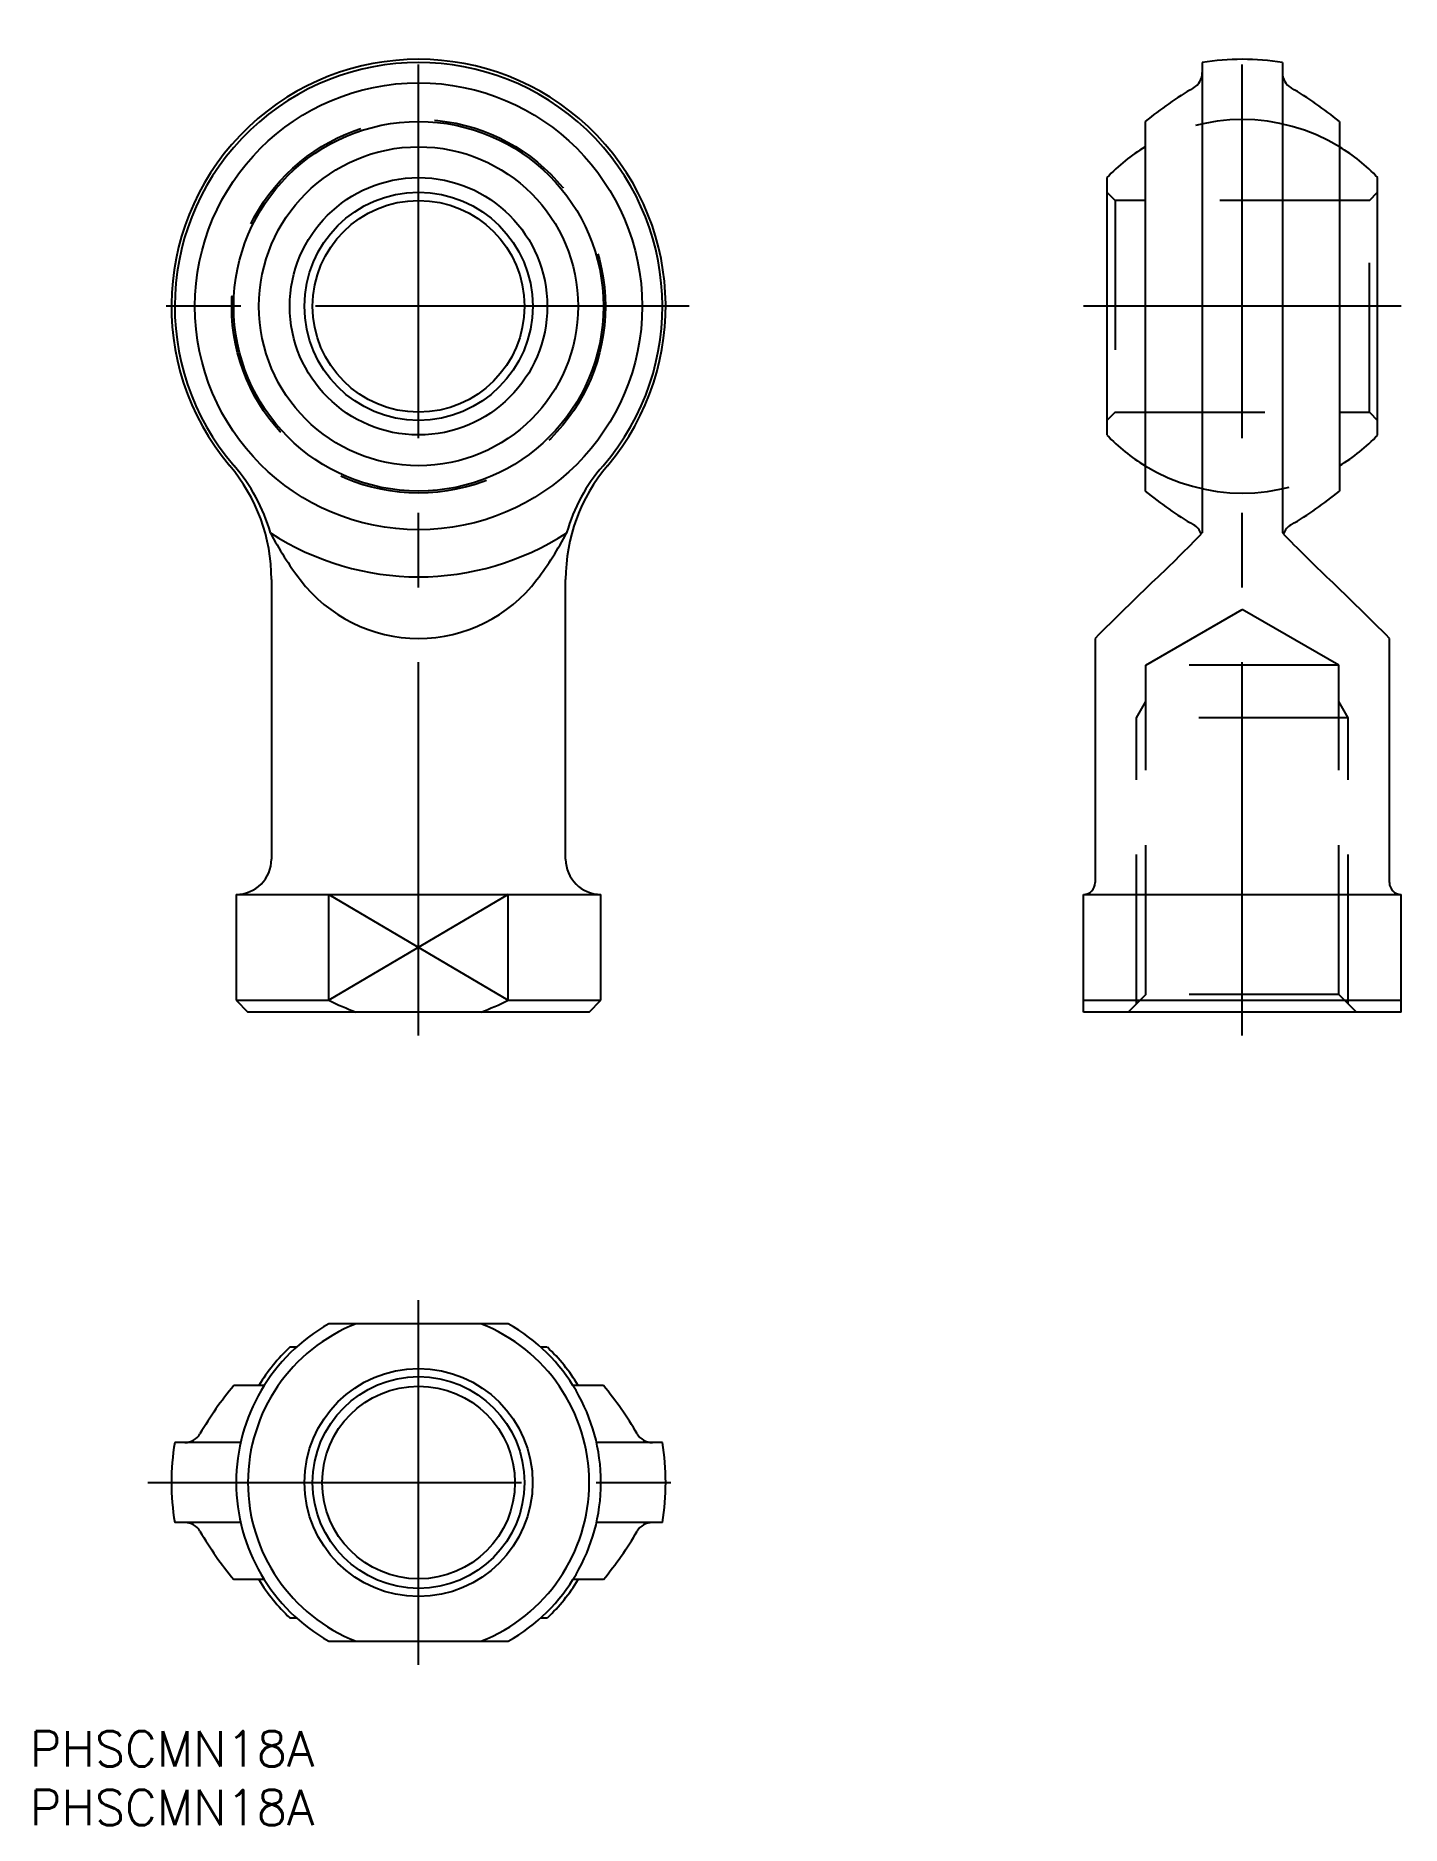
# Model space of a CAD drawing. Extents: x -33 to 83, y -29 to 123.
import ezdxf

# ---------------------------------------------------------------- set-up
doc = ezdxf.new("R2010")
doc.units = 0
doc.linetypes.add('CENTER', pattern=[50.8, 31.75, -6.35, 6.35, -6.35])
doc.linetypes.add('DASHED', pattern=[19.05, 12.7, -6.35])
doc.layers.get('0').update_dxf_attribs({"linetype": 'CONTINUOUS'})
doc.layers.add('CENTER', color=1, linetype='CENTER')
doc.styles.get("Standard").update_dxf_attribs({"font": 'txt.shx', "height": 3, "bigfont": 'bigfont.shx'})

msp = doc.modelspace()

# ---------------------------------------------------------------- linework, layer by layer
at = {"color": 7, "linetype": 'CONTINUOUS'}
for p, q in [((66.6, 120.72), (66.6, 80.75)), ((73.4, 120.72), (73.4, 80.75)), ((61.75, 115.71), (61.75, 84.29)), ((78.25, 115.71), (78.25, 84.29)), ((58.5, 110.94), (58.5, 89.06)), ((81.5, 89.06), (81.5, 110.94)), ((-12.5, 76.77), (-12.5, 53)), ((12.5, 53), (12.5, 76.77)), ((57.5, 71.77), (57.5, 51)), ((82.5, 51), (82.5, 71.77)), ((-15.5, 50), (15.5, 50)), ((-15.5, 50), (-15.5, 41)), ((-7.62, 41), (-7.62, 50)), ((7.62, 41), (7.62, 50)), ((7.62, 41), (7.62, 50)), ((15.5, 41), (15.5, 50)), ((56.5, 50), (83.5, 50)), ((56.5, 40), (56.5, 50)), ((83.5, 40), (83.5, 50)), ((-15.5, 41), (-7.62, 41)), ((-15.5, 41), (-14.5, 40)), ((14.5, 40), (-14.5, 40)), ((7.62, 41), (15.5, 41)), ((14.5, 40), (15.5, 41)), ((56.5, 41), (83.5, 41)), ((83.5, 40), (56.5, 40)), ((7.62, 13.5), (-7.62, 13.5)), ((-10.39, 11.5), (-10.94, 11.5)), ((10.94, 11.5), (10.39, 11.5)), ((-13.12, 8.25), (-15.71, 8.25)), ((15.71, 8.25), (13.12, 8.25)), ((-15.12, 3.4), (-20.72, 3.4)), ((20.72, 3.4), (15.12, 3.4)), ((-15.12, -3.4), (-20.72, -3.4)), ((20.72, -3.4), (15.12, -3.4)), ((-13.12, -8.25), (-15.71, -8.25)), ((15.71, -8.25), (13.12, -8.25)), ((-10.94, -11.5), (-10.39, -11.5)), ((10.39, -11.5), (10.94, -11.5)), ((-7.62, -13.5), (7.62, -13.5))]:
    msp.add_line(p, q, dxfattribs=at)
at = {"color": 3, "linetype": 'DASHED'}
for p, q in [((59.2, 109), (58.5, 109.7)), ((80.8, 109), (81.5, 109.7)), ((59.2, 109), (59.2, 91)), ((80.8, 109), (59.2, 109)), ((80.8, 91), (80.8, 109)), ((59.2, 91), (58.5, 90.3)), ((59.2, 91), (80.8, 91)), ((80.8, 91), (81.5, 90.3)), ((61.81, 69.5), (70, 74.23)), ((78.19, 69.5), (70, 74.23)), ((61.81, 41.5), (61.81, 69.5)), ((78.19, 69.5), (61.81, 69.5)), ((78.19, 41.5), (78.19, 69.5)), ((61, 65), (61.81, 66.41)), ((79, 65), (78.19, 66.41)), ((61, 40.69), (61, 65)), ((79, 65), (61, 65)), ((79, 40.69), (79, 65)), ((61.81, 41.5), (60.31, 40)), ((78.19, 41.5), (61.81, 41.5)), ((78.19, 41.5), (79.69, 40))]:
    msp.add_line(p, q, dxfattribs=at)
at = {"color": 3, "linetype": 'CONTINUOUS'}
for p, q in [((-7.62, 50), (7.62, 41)), ((7.62, 50), (-7.62, 41))]:
    msp.add_line(p, q, dxfattribs=at)
at = {"color": 7, "linetype": 'CONTINUOUS'}
for centre, radius in [((0, 100), 19), ((0, 100), 15.71), ((0, 100), 13.56), ((0, 100), 10.94), ((0, 100), 9.7), ((0, 100), 9), ((0, 0), 9.69), ((0, 0), 8.19)]:
    msp.add_circle(centre, radius, dxfattribs=at)
at = {"color": 3, "linetype": 'DASHED'}
msp.add_circle((0, 100), 15.88, dxfattribs=at)
at = {"color": 3, "linetype": 'CONTINUOUS'}
msp.add_circle((0, 0), 9, dxfattribs=at)
at = {"color": 7, "linetype": 'CONTINUOUS'}
for centre, radius, start, end in [((0, 100), 21, 319.8082, 220.1918), ((0, 100), 20.72, 319.1579, 220.8421), ((70, 100), 21, 80.6825, 99.3175), ((65.1, 119.87), 1.5, 300.2998, 0), ((74.9, 119.87), 1.5, 180, 239.7002), ((81.5, 91.81), 31, 120.2998, 129.5685), ((58.5, 91.81), 31, 50.4315, 59.7002), ((70, 100), 15.88, 121.3111, 136.4197), ((70, 100), 15.88, 43.5803, 58.6889), ((70, 100), 15.88, 223.5803, 238.6889), ((70, 100), 15.88, 301.3111, 316.4197), ((-27.5, 76.77), 15, 0, 40.1918), ((-27.03, 76.6), 15.03, 16.0192, 40.9248), ((27.5, 76.77), 15, 139.8082, 180), ((27.04, 76.6), 15.04, 139.0831, 163.9729), ((81.5, 108.19), 31, 230.4315, 239.7002), ((58.5, 108.19), 31, 300.2998, 309.5685), ((0, 100), 23, 236.82, 303.18), ((11.36, 93.15), 26.97, 207.3663, 217.3993), ((-11.35, 93.14), 26.95, 322.5985, 332.6358), ((-12.65, 156.67), 109.75, 313.2745, 316.2281), ((65.1, 80.13), 1.5, 20.5033, 59.7002), ((152.59, 156.61), 109.66, 223.7708, 226.7266), ((74.9, 80.13), 1.5, 120.2998, 159.4968), ((0, 84.4), 12.63, 217.2011, 322.7989), ((257.43, -126.61), 281.65, 133.7734, 135.223), ((-117.43, -126.61), 281.65, 44.777, 46.2266), ((-15.5, 53), 3, 270, 0), ((15.5, 53), 3, 180, 270), ((56.5, 51), 1, 270, 0), ((83.5, 51), 1, 180, 270), ((2.93, 62.32), 23.79, 243.6717, 249.7694), ((-2.89, 62.22), 23.68, 290.2169, 296.3419), ((0, 0), 15.5, 119.4287, 240.5713), ((0, 0), 14.5, 111.4033, 248.5967), ((0, 0), 14.5, 291.4033, 68.5967), ((0, 0), 15.5, 299.4287, 60.5713), ((0, 0), 15.88, 133.5803, 148.6889), ((0, 0), 15.88, 31.3111, 46.4197), ((8.19, -11.5), 31, 140.4315, 149.7002), ((-8.19, -11.5), 31, 30.2998, 39.5685), ((0, 0), 21, 170.6825, 189.3175), ((-19.87, 4.9), 1.5, 270, 329.7002), ((19.87, 4.9), 1.5, 210.2998, 270), ((0, 0), 21, 350.6825, 9.3175), ((-19.87, -4.9), 1.5, 30.2998, 90), ((8.19, 11.5), 31, 210.2998, 219.5685), ((-8.19, 11.5), 31, 320.4315, 329.7002), ((19.87, -4.9), 1.5, 90, 149.7002), ((0, 0), 15.88, 211.3111, 226.4197), ((0, 0), 15.88, 313.5803, 328.6889)]:
    msp.add_arc(centre, radius, start, end, dxfattribs=at)
at = {"color": 3, "linetype": 'DASHED'}
for start, end in [(58.6889, 121.3111), (238.6889, 301.3111)]:
    msp.add_arc((70, 100), 15.88, start, end, dxfattribs=at)
at = {"layer": 'CENTER', "color": 1, "linetype": 'CENTER'}
for p, q in [((0, 38), (0, 123)), ((70, 38), (70, 123)), ((23, 100), (-23, 100)), ((83.5, 100), (56.5, 100)), ((0, -15.5), (0, 15.5)), ((-23, 0), (23, 0))]:
    msp.add_line(p, q, dxfattribs=at)

# ---------------------------------------------------------------- texts
at = {"color": 7, "linetype": 'CONTINUOUS'}
for p in [(-33.04, -24.13), (-33.04, -29.13)]:
    msp.add_text('PHSCMN18A', height=3, dxfattribs=at).set_placement(p)

doc.saveas('drawing.dxf')
